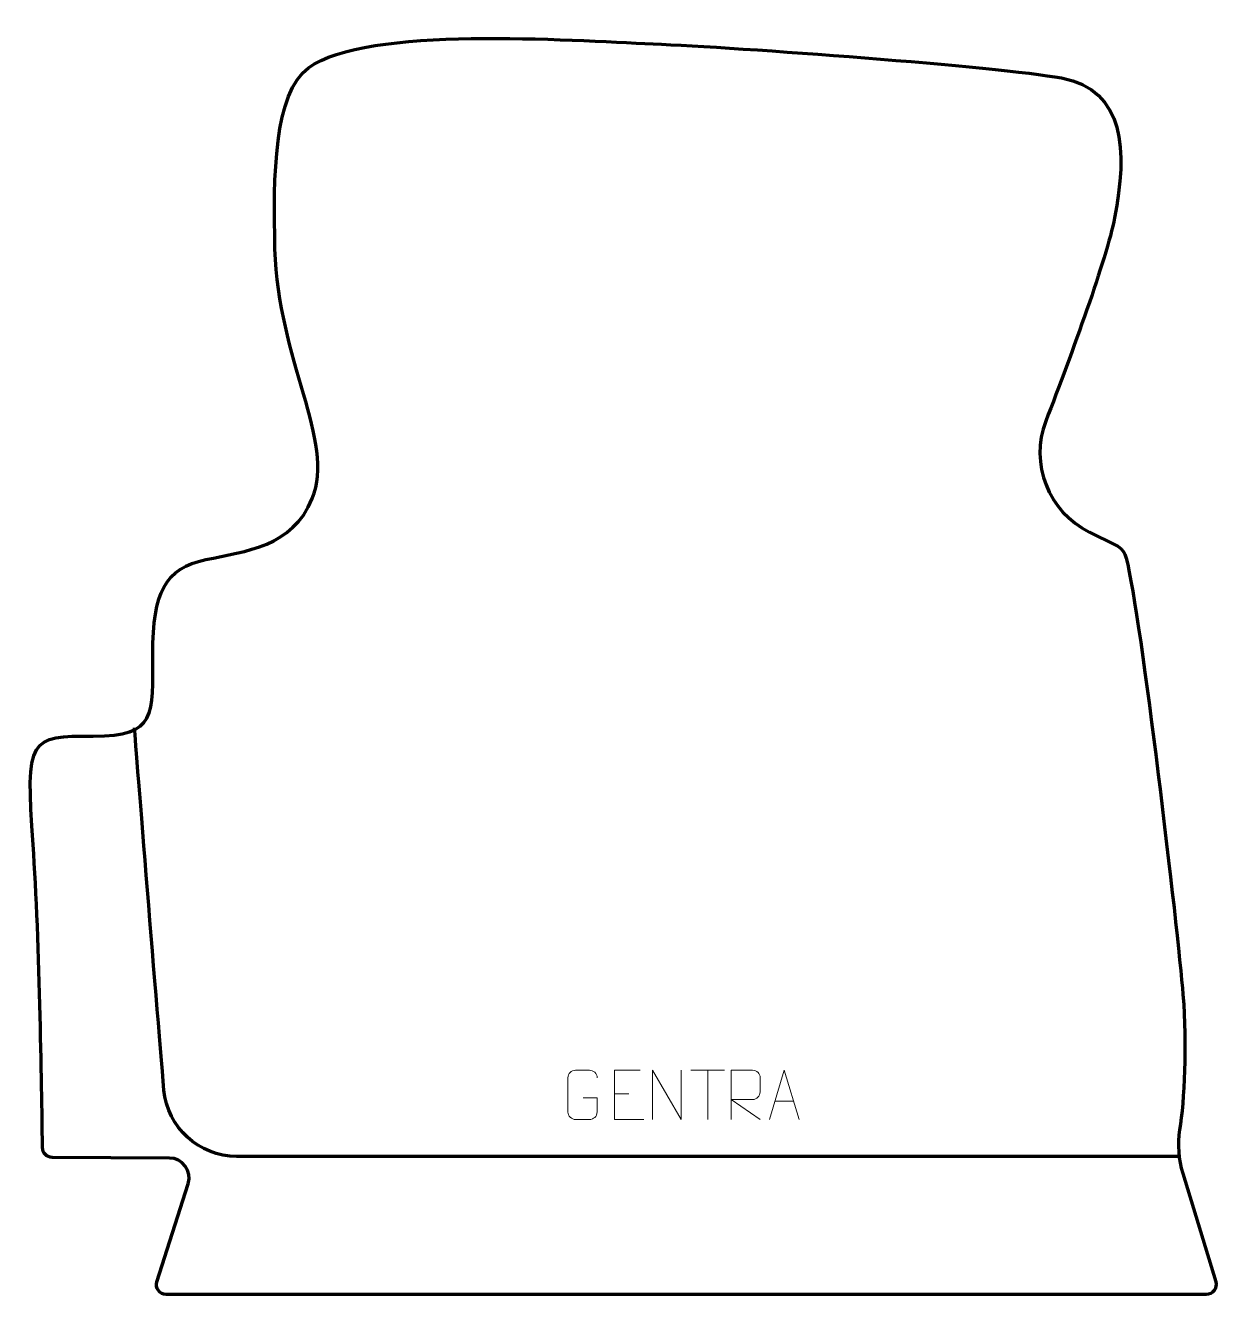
# Model space of a CAD drawing. Header units: millimetres. Extents: x -303 to 301, y -318 to 325.
import ezdxf

# ---------------------------------------------------------------- set-up
doc = ezdxf.new("R2010")
doc.units = ezdxf.units.MM
doc.header["$MEASUREMENT"] = 0
for name, color, linetype in [('layer 1', 7, 'Continuous'), ('layer 2', 7, 'Continuous'), ('layer 3', 7, 'Continuous')]:
    doc.layers.add(name, color=color, linetype=linetype)

msp = doc.modelspace()

# ---------------------------------------------------------------- linework, layer by layer
at = {"layer": 'layer 1', "color": 250, "lineweight": 9}
for points, knots in [([(-20.3325, -218.3593), (-20.3325, -218.3593), (-13.1644, -218.3593), (-13.1644, -218.3593), (-13.1644, -218.3593), (-13.1644, -218.3593), (-13.1644, -225.5274), (-13.1644, -225.5274), (-13.1644, -225.5274), (-13.3041, -227.8508), (-14.9813, -229.3304), (-17.1291, -229.3412), (-17.1291, -229.3412), (-19.4609, -229.3408), (-21.7929, -229.3408), (-24.1244, -229.3412), (-24.1244, -229.3412), (-26.0493, -229.4466), (-28.0215, -227.5621), (-28.0103, -225.5448), (-28.0103, -225.5448), (-28.0099, -219.7747), (-28.0099, -214.005), (-28.0103, -208.2357), (-28.0103, -208.2357), (-28.0061, -206.0976), (-26.2593, -204.3784), (-24.107, -204.3918), (-24.107, -204.3918), (-21.7813, -204.3918), (-19.4552, -204.3918), (-17.1291, -204.3918), (-17.1291, -204.3918), (-15.1824, -204.3564), (-13.191, -205.8479), (-13.1644, -208.2856)], [0, 0, 0, 0, 0.1, 0.1, 0.1, 0.1, 0.2, 0.2, 0.2, 0.2, 0.3, 0.3, 0.3, 0.3, 0.4, 0.4, 0.4, 0.4, 0.5, 0.5, 0.5, 0.5, 0.6, 0.6, 0.6, 0.6, 0.7, 0.7, 0.7, 0.7, 0.8, 0.8, 0.8, 0.8, 1, 1, 1, 1]), ([(8.5449, -204.3844), (8.5449, -204.3844), (-4.329, -204.3844), (-4.329, -204.3844), (-4.329, -204.3844), (-4.329, -204.3844), (-4.329, -229.338), (-4.329, -229.338), (-4.329, -229.338), (-4.329, -229.338), (10.5368, -229.338), (10.5368, -229.338)], [0, 0, 0, 0, 0.25, 0.25, 0.25, 0.25, 0.5, 0.5, 0.5, 0.5, 1, 1, 1, 1]), ([(14.7903, -229.2924), (14.7903, -229.2924), (14.7903, -204.3389), (14.7903, -204.3389), (14.7903, -204.3389), (14.7903, -204.3389), (29.4451, -229.2924), (29.4451, -229.2924), (29.4451, -229.2924), (29.4451, -229.2924), (29.4451, -204.3389), (29.4451, -204.3389)], [0, 0, 0, 0, 0.25, 0.25, 0.25, 0.25, 0.5, 0.5, 0.5, 0.5, 1, 1, 1, 1]), ([(54.6981, -229.3417), (54.6981, -229.3417), (54.6981, -204.3882), (54.6981, -204.3882), (54.6981, -204.3882), (58.2929, -204.3882), (61.8884, -204.3882), (65.4836, -204.3882), (65.4836, -204.3882), (67.8089, -204.4259), (69.3662, -205.9159), (69.3621, -208.2823), (69.3621, -208.2823), (69.3617, -210.3178), (69.3617, -213.3772), (69.3621, -215.4132), (69.3621, -215.4132), (69.3556, -217.2887), (67.5433, -219.2305), (65.5338, -219.2496), (65.5338, -219.2496), (65.5338, -219.2496), (54.6981, -219.2496), (54.6981, -219.2496), (54.6981, -219.2496), (54.6981, -219.2496), (69.3528, -229.3417), (69.3528, -229.3417)], [0, 0, 0, 0, 0.125, 0.125, 0.125, 0.125, 0.25, 0.25, 0.25, 0.25, 0.375, 0.375, 0.375, 0.375, 0.5, 0.5, 0.5, 0.5, 0.625, 0.625, 0.625, 0.625, 0.75, 0.75, 0.75, 0.75, 1, 1, 1, 1]), ([(74.1561, -229.3381), (74.1561, -229.3381), (81.5271, -204.3846), (81.5271, -204.3846), (81.5271, -204.3846), (81.5271, -204.3846), (89.097, -229.3381), (89.097, -229.3381)], [0, 0, 0, 0, 0.33333333, 0.33333333, 0.33333333, 0.33333333, 1, 1, 1, 1])]:
    msp.add_open_spline(points, degree=3, knots=knots, dxfattribs=at)
for points in [[(34.2961, -204.4154), (34.2961, -204.4154), (51.2833, -204.4154), (51.2833, -204.4154)], [(42.7899, -229.3454), (42.7899, -229.3454), (42.7899, -204.3919), (42.7899, -204.3919)], [(-4.329, -216.2641), (-4.329, -216.2641), (2.8391, -216.2641), (2.8391, -216.2641)], [(76.8787, -220.0887), (76.8787, -220.0887), (86.3744, -220.0887), (86.3744, -220.0887)]]:
    msp.add_open_spline(points, degree=3, dxfattribs=at)
at = {"layer": 'layer 2', "color": 12, "lineweight": 200}
msp.add_open_spline([(-231.397, -317.9987), (-231.397, -317.9987), (295.2993, -317.9987), (295.2993, -317.9987), (295.2993, -317.9987), (298.6545, -317.9987), (301.0577, -314.7689), (300.084, -311.5686), (300.084, -311.5686), (300.084, -311.5686), (283.3895, -256.6997), (283.3895, -256.6997), (283.3895, -256.6997), (281.2086, -249.5319), (280.6914, -241.9703), (281.8327, -234.5671), (281.8327, -234.5671), (284.118, -219.7449), (285.6272, -192.1063), (283.5133, -166.0906), (283.5133, -166.0906), (280.8678, -133.5287), (262.3068, 24.9127), (254.8039, 54.8763), (254.8039, 54.8763), (254.0916, 57.7206), (252.1711, 60.1124), (249.5355, 61.4143), (249.5355, 61.4143), (249.5355, 61.4143), (236.1046, 68.0472), (236.1046, 68.0472), (236.1046, 68.0472), (215.3041, 78.3194), (205.7533, 102.6751), (214.0588, 124.2823), (214.0588, 124.2823), (227.1913, 158.4451), (244.8358, 206.3498), (248.8501, 227.0836), (248.8501, 227.0836), (255.4241, 261.0397), (254.2289, 292.0171), (221.9557, 297.9742), (221.9557, 297.9742), (189.6829, 303.9313), (57.6032, 313.4629), (15.1704, 315.2499), (15.1704, 315.2499), (-27.2628, 317.0373), (-130.0365, 324.5986), (-159.321, 303.1527), (-159.321, 303.1527), (-176.8371, 290.3256), (-177.325, 248.1236), (-176.3513, 211.2644), (-176.3513, 211.2644), (-174.8813, 155.5976), (-145.5965, 113.8973), (-157.4565, 84.9992), (-157.4565, 84.9992), (-167.4806, 60.5732), (-190.9919, 58.4489), (-211.4344, 54.1135), (-211.4344, 54.1135), (-231.8764, 49.7781), (-238.2317, 37.6388), (-238.2317, 6.4238), (-238.2317, 6.4238), (-238.2317, -24.791), (-236.2258, -35.1961), (-268.4119, -35.1961), (-268.4119, -35.1961), (-300.5975, -35.1961), (-302.7724, -35.6705), (-298.858, -90.2966), (-298.858, -90.2966), (-295.4512, -137.8331), (-294.3505, -222.4381), (-294.1223, -243.598), (-294.1223, -243.598), (-294.0929, -246.3183), (-291.88, -248.5103), (-289.1506, -248.5256), (-289.1506, -248.5256), (-289.1506, -248.5256), (-229.8081, -248.8561), (-229.8081, -248.8561), (-229.8081, -248.8561), (-223.0653, -248.8934), (-218.2917, -255.4358), (-220.3334, -261.8418), (-220.3334, -261.8418), (-220.3334, -261.8418), (-236.1622, -311.5057), (-236.1622, -311.5057), (-236.1622, -311.5057), (-237.1864, -314.7197), (-234.7801, -317.9987), (-231.397, -317.9987)], degree=3, knots=[0, 0, 0, 0, 0.03846154, 0.03846154, 0.03846154, 0.03846154, 0.07692308, 0.07692308, 0.07692308, 0.07692308, 0.11538462, 0.11538462, 0.11538462, 0.11538462, 0.15384615, 0.15384615, 0.15384615, 0.15384615, 0.19230769, 0.19230769, 0.19230769, 0.19230769, 0.23076923, 0.23076923, 0.23076923, 0.23076923, 0.26923077, 0.26923077, 0.26923077, 0.26923077, 0.30769231, 0.30769231, 0.30769231, 0.30769231, 0.34615385, 0.34615385, 0.34615385, 0.34615385, 0.38461538, 0.38461538, 0.38461538, 0.38461538, 0.42307692, 0.42307692, 0.42307692, 0.42307692, 0.46153846, 0.46153846, 0.46153846, 0.46153846, 0.5, 0.5, 0.5, 0.5, 0.53846154, 0.53846154, 0.53846154, 0.53846154, 0.57692308, 0.57692308, 0.57692308, 0.57692308, 0.61538462, 0.61538462, 0.61538462, 0.61538462, 0.65384615, 0.65384615, 0.65384615, 0.65384615, 0.69230769, 0.69230769, 0.69230769, 0.69230769, 0.73076923, 0.73076923, 0.73076923, 0.73076923, 0.76923077, 0.76923077, 0.76923077, 0.76923077, 0.80769231, 0.80769231, 0.80769231, 0.80769231, 0.84615385, 0.84615385, 0.84615385, 0.84615385, 0.88461538, 0.88461538, 0.88461538, 0.88461538, 0.92307692, 0.92307692, 0.92307692, 0.92307692, 1, 1, 1, 1], dxfattribs=at)
at = {"layer": 'layer 3', "color": 142, "lineweight": 200}
msp.add_open_spline([(281.3413, -248.0076), (281.3413, -248.0076), (-195.7332, -248.0076), (-195.7332, -248.0076), (-195.7332, -248.0076), (-214.8499, -248.0076), (-230.9217, -233.4546), (-232.5766, -214.4102), (-232.5766, -214.4102), (-236.5574, -168.5999), (-247.5064, -31.0864), (-247.5064, -31.0864)], degree=3, knots=[0, 0, 0, 0, 0.25, 0.25, 0.25, 0.25, 0.5, 0.5, 0.5, 0.5, 1, 1, 1, 1], dxfattribs=at)

doc.saveas('drawing.dxf')
